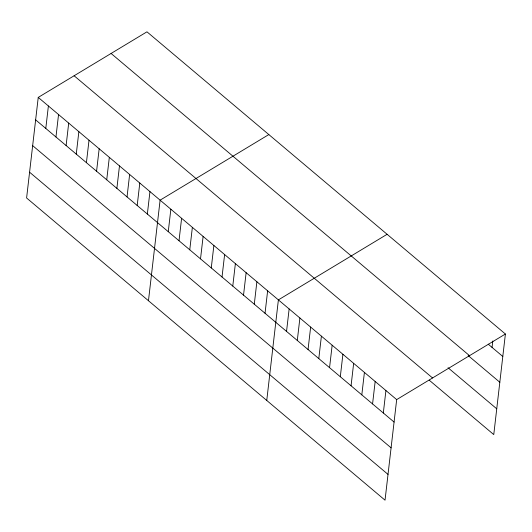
<?xml version="1.0" encoding="UTF-8"?>
<svg xmlns="http://www.w3.org/2000/svg" width="532" height="532" viewBox="0 0 532 532"><rect width="100%" height="100%" fill="white"/><g stroke="black" fill="none" stroke-linecap="round" stroke-linejoin="round"><path stroke-width="0.8" d="M38.238 97.409L26.6 197.984L385.035 500.18L396.673 399.605L505.4 334.016L146.965 31.82L38.238 97.409L396.673 399.605M45.792 128.425L48.392 105.974M55.953 136.99L58.547 114.533M66.108 145.549L68.701 123.098M76.262 154.114L78.862 131.657M86.417 162.679L89.017 140.222M96.571 171.238L99.171 148.78M106.726 179.803L109.326 157.346M116.887 188.361L119.481 165.911M127.042 196.926L129.635 174.469M137.196 205.485L139.796 183.035M147.351 214.05L149.951 191.593M148.468 300.733L160.105 200.158L268.833 134.569M168.258 231.679L170.858 209.222M179.011 240.743L181.612 218.286M189.764 249.807L192.365 227.357M200.517 258.871L203.118 236.421M211.27 267.942L213.871 245.485M222.024 277.006L224.624 254.549M232.777 286.07L235.377 263.619M243.53 295.14L246.13 272.683M254.283 304.204L256.883 281.747M265.036 313.268L267.636 290.811M266.751 400.456L278.389 299.882L387.116 234.293M286.542 331.403L289.142 308.946M297.295 340.467L299.895 318.01M308.048 349.531L310.648 327.08M318.801 358.601L321.401 336.144M329.554 367.665L332.154 345.208M340.307 376.729L342.907 354.272M351.06 385.793L353.66 363.343M361.813 394.864L364.413 372.407M372.566 403.928L375.166 381.471M383.319 412.992L385.919 390.541M492.047 347.403L492.792 340.985M505.4 334.016L493.763 434.591L429.244 380.194M488.256 344.204L502.8 356.473M111.088 53.466L469.517 355.662M468.193 355.582L499.821 382.249M448.044 367.745L496.748 408.809M74.114 75.763L432.549 377.959M35.637 119.866L394.072 422.056M32.658 145.642L391.093 447.838M29.586 172.208L388.014 474.398"/></g></svg>
